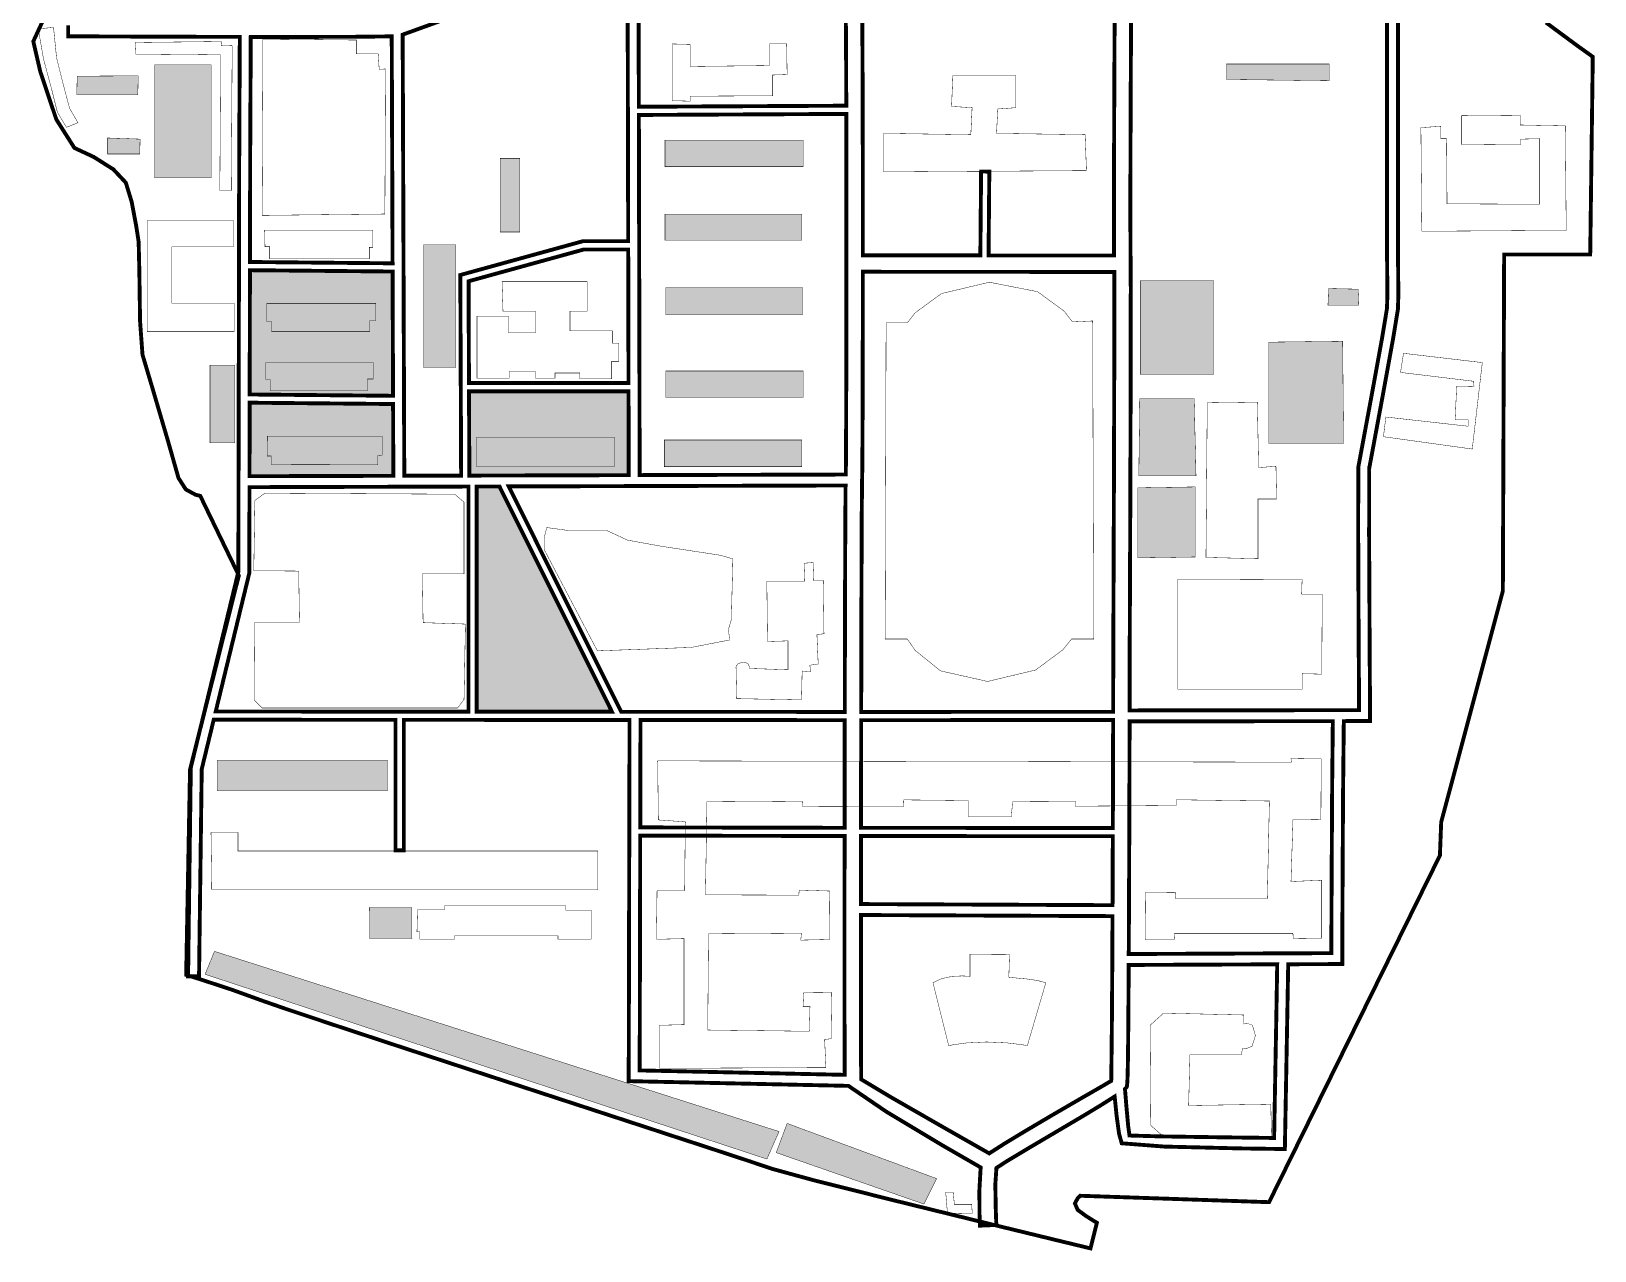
# Model space of a CAD drawing. Extents: x -14.6 to 30.8, y -26 to 29.
# Drawn here: x -0.14 to 11.05, y -26.01 to -17.27 of the extents above; entities that cross this region are included whole.
import ezdxf

# ---------------------------------------------------------------- set-up
doc = ezdxf.new("R2010")
doc.units = 0
doc.header["$LTSCALE"] = 0.000394
doc.linetypes.add('DASHED', pattern=[3e-06, 2e-06, -1e-06])
for name, color, linetype in [('CW_1001', 7, 'CONTINUOUS'), ('CW_1002', 7, 'CONTINUOUS'), ('CW_2001', 7, 'CONTINUOUS'), ('CW_2002', 7, 'CONTINUOUS'), ('CW_2003', 7, 'CONTINUOUS'), ('CW_2004', 7, 'CONTINUOUS'), ('CW_2005', 7, 'CONTINUOUS'), ('CW_2006', 7, 'CONTINUOUS'), ('CW_2007', 7, 'CONTINUOUS')]:
    doc.layers.add(name, color=color, linetype=linetype)

msp = doc.modelspace()

# ---------------------------------------------------------------- linework, layer by layer
at = {"layer": 'CW_1001', "color": 1, "linetype": 'DASHED', "const_width": 0.02778}
msp.add_lwpolyline([(10.705627, -17.208539), (10.925424, -17.371087), (11.040945, -17.453894), (11.022543, -18.870815), (10.406091, -18.870815), (10.39689, -21.281421), (9.955252, -22.937563), (9.946051, -23.176783), (8.722346, -25.660996), (7.369831, -25.614992), (7.352792, -25.631008), (7.331664, -25.669515), (7.351429, -25.716201), (7.411745, -25.760501), (7.465928, -25.794578), (7.489441, -25.808209), (7.443437, -25.992224), (7.220263, -25.938197), (6.682642, -25.807325), (6.02843, -25.646422), (5.455478, -25.502301), (5.161642, -25.421776), (5.003663, -25.368325), (4.662502, -25.255884), (4.190107, -25.101111), (3.638426, -24.920667), (3.059407, -24.731212), (2.505, -24.549405), (2.027152, -24.391906), (1.677812, -24.275375), (1.508929, -24.216472), (1.286406, -24.136051), (1.065928, -24.063808), (0.966083, -24.032457), (0.993685, -22.560331), (1.343315, -21.171012), (1.067291, -20.600563), (1.032874, -20.591703), (0.963697, -20.554218), (0.910878, -20.471752), (0.837953, -20.21413), (0.726181, -19.833831), (0.653256, -19.588476), (0.635877, -19.349937), (0.630765, -18.992811), (0.625654, -18.778807), (0.607934, -18.66499), (0.575901, -18.493923), (0.533646, -18.355571), (0.444364, -18.260496), (0.303967, -18.171555), (0.165614, -18.10715), (0.036122, -17.903028), (-0.079059, -17.559873), (-0.128811, -17.343484), (-0.047367, -17.167647)], dxfattribs=at)
at = {"layer": 'CW_1002', "color": 1, "linetype": 'CONTINUOUS', "const_width": 0.007874}
for points in [[(2.516827, -17.295205), (2.528378, -20.456134), (2.935508, -20.454984), (2.929799, -19.040035), (2.929705, -19.01752), (2.95137, -19.011547), (3.803102, -18.776587), (3.807283, -18.775433), (3.810945, -18.775433), (4.132075, -18.775433), (4.127654, -16.791949), (4.031043, -16.791652), (3.967555, -16.791464), (3.943063, -16.791398), (3.94298, -16.791398), (3.94298, -16.791339), (3.930761, -16.794977), (3.904395, -16.803486), (3.86526, -16.81639), (3.809359, -16.835198), (3.740876, -16.858678), (3.661634, -16.886169), (3.224976, -17.040429), (2.788043, -17.197045)], [(4.208358, -17.811992), (5.694118, -17.804445), (5.692767, -17.449951), (5.690817, -17.150471), (5.688217, -16.924126), (5.709781, -16.865858), (5.743777, -16.829338), (5.74089, -16.816626), (5.74089, -16.79702), (5.372623, -16.795859), (4.771747, -16.793969), (4.206087, -16.792197)], [(6.654453, -18.877307), (6.659799, -18.276067), (6.718626, -18.276531), (6.713283, -18.877358), (7.61228, -18.878102), (7.611036, -18.526199), (7.613062, -17.867604), (7.616213, -17.194048), (7.618346, -16.79726), (5.796874, -16.79726), (5.801378, -16.833746), (5.804356, -16.875485), (5.805862, -16.922283), (5.809371, -17.269993), (5.811597, -17.751949), (5.812713, -18.314921), (5.812865, -18.501627), (5.81293, -18.689421), (5.812909, -18.87661)], [(1.422976, -18.924272), (2.444382, -18.933776), (2.438441, -17.307469), (2.210406, -17.310428), (1.855209, -17.311609), (1.428744, -17.311476), (1.426485, -17.764369), (1.424835, -18.097855), (1.424193, -18.235118), (1.424346, -18.235118), (1.424346, -18.235181), (1.424169, -18.33338), (1.423687, -18.575773)], [(5.69428, -17.863272), (4.208492, -17.870819), (4.214244, -20.45137), (5.690815, -20.447197), (5.69175, -20.344696), (5.692644, -20.181854), (5.693469, -19.967949), (5.694651, -19.479841), (5.695244, -18.910606), (5.695067, -18.314921), (5.694874, -18.161118), (5.694614, -18.010237)], [(2.991657, -19.791689), (4.134339, -19.791728), (4.132205, -18.834488), (3.814606, -18.834488), (2.988717, -19.062319)], [(1.420996, -19.87361), (2.44785, -19.883165), (2.444598, -18.992606), (1.422854, -18.983098)], [(5.800878, -22.14822), (7.60565, -22.147524), (7.606129, -21.917038), (7.606414, -21.751132), (7.606508, -21.664555), (7.60674, -21.664323), (7.607427, -21.500298), (7.609082, -21.084752), (7.611133, -20.522105), (7.613007, -19.916777), (7.614133, -19.373186), (7.613937, -18.995752), (5.812854, -18.994256), (5.812502, -19.349266), (5.811907, -19.678162), (5.811114, -19.967949), (5.809982, -20.237483), (5.808661, -20.418952), (5.807217, -20.492713), (5.804847, -20.737224), (5.802673, -21.33519)], [(2.448067, -19.942), (1.42087, -19.932441), (1.419772, -20.459268), (2.449945, -20.456358)], [(4.134472, -19.850555), (2.991898, -19.850516), (2.994335, -20.454819), (4.135811, -20.451591)], [(2.988535, -22.14639), (2.988496, -20.533268), (1.41961, -20.537701), (1.418319, -21.148693), (1.418307, -21.153528), (1.417244, -21.157921), (1.177661, -22.145169)], [(4.015846, -22.147083), (3.210146, -20.532642), (3.047323, -20.533102), (3.047362, -22.146429)], [(3.276004, -20.532457), (4.081819, -22.147126), (5.683315, -22.148205), (5.684945, -21.427584), (5.686897, -20.856162), (5.689039, -20.525638)], [(4.218406, -22.975531), (5.682094, -22.978591), (5.682408, -22.721413), (5.68278, -22.463127), (5.683209, -22.207031), (4.220157, -22.206047)], [(5.799717, -22.978744), (7.603386, -22.979705), (7.604229, -22.703939), (7.604937, -22.443368), (7.605516, -22.20635), (5.80078, -22.207047), (5.800373, -22.463103), (5.800018, -22.721442)], [(9.179083, -22.214091), (7.723516, -22.216051), (7.722066, -22.730714), (7.720019, -23.309715), (7.717378, -23.882843), (9.16824, -23.876594), (9.170322, -23.380578), (9.174219, -22.673023)], [(5.682031, -23.037417), (4.218272, -23.034358), (4.214437, -24.716953), (5.683161, -24.748594), (5.682748, -24.697421), (5.682399, -24.629365), (5.682122, -24.545575), (5.681798, -24.379572), (5.681595, -24.179571), (5.681512, -23.95065), (5.681554, -23.666627), (5.681732, -23.359858)], [(7.603189, -23.038531), (5.79965, -23.037571), (5.799493, -23.203502), (5.799363, -23.366276), (5.799264, -23.524945), (7.601327, -23.53298), (7.601991, -23.369214), (7.602612, -23.203841)], [(5.799224, -23.603378), (5.799182, -23.723218), (5.799158, -23.839146), (5.799157, -23.95065), (5.79924, -24.179571), (5.799443, -24.379572), (5.799768, -24.545575), (5.80017, -24.664609), (5.800654, -24.744489), (5.801224, -24.780933), (6.004115, -24.902986), (6.407412, -25.134601), (6.718028, -25.311366), (6.832121, -25.238309), (6.991249, -25.142426), (7.171744, -25.035807), (7.36715, -24.922107), (7.51975, -24.834393), (7.591776, -24.791906), (7.592113, -24.766239), (7.592778, -24.715318), (7.593772, -24.64128), (7.595146, -24.52467), (7.596442, -24.384312), (7.597654, -24.223626), (7.598852, -24.034811), (7.599966, -23.829252), (7.600992, -23.611413)], [(8.78072, -23.956697), (7.716949, -23.96128), (7.716417, -24.051914), (7.715865, -24.139638), (7.715299, -24.224091), (7.714079, -24.385683), (7.712784, -24.526372), (7.711417, -24.642665), (7.70965, -24.737499), (7.707296, -24.801175), (7.704311, -24.830189), (7.703618, -24.832031), (7.703571, -24.832165), (7.70265, -24.834472), (7.700258, -24.838621), (7.696116, -24.843596), (7.690291, -24.849362), (7.700664, -24.976826), (7.713262, -25.115174), (7.722709, -25.183354), (7.950991, -25.189747), (8.405912, -25.196493), (8.758465, -25.200831), (8.765276, -24.830661), (8.774626, -24.314292)]]:
    msp.add_lwpolyline(points, close=True, dxfattribs=at)
for points in [[(9.645323, -17.179969), (9.645323, -18.756902), (9.645495, -18.825167), (9.645925, -18.887452), (9.64648, -18.946689), (9.647594, -19.076736), (9.647549, -19.188322), (9.645193, -19.263665), (9.645169, -19.263972), (9.609229, -19.482003), (9.536846, -19.879891), (9.467181, -20.255268), (9.453558, -20.328465), (9.444079, -20.379623), (9.439555, -20.404634), (9.439531, -20.40463), (9.439531, -20.40478), (9.438806, -20.876626), (9.443023, -21.720486), (9.445854, -22.174413), (9.446098, -22.213728), (9.406638, -22.213783), (9.257689, -22.213984), (9.252283, -22.731901), (9.248176, -23.511337), (9.246539, -23.915642), (9.246406, -23.954689), (9.207476, -23.954858), (8.859402, -23.956358), (8.859126, -23.973421), (8.858784, -23.993916), (8.858382, -24.01763), (8.850386, -24.466282), (8.840837, -24.988604), (8.836185, -25.241114), (8.835465, -25.280157), (8.796661, -25.279717), (8.508887, -25.275641), (7.972184, -25.262546), (7.667039, -25.239024), (7.647768, -25.169897), (7.630024, -25.039074), (7.616335, -24.903811), (7.509903, -24.971209), (7.377459, -25.050955), (7.231264, -25.137311), (7.014782, -25.265057), (6.844329, -25.367126), (6.769496, -25.415748), (6.761641, -25.533785), (6.765156, -25.724), (6.768846, -25.824181), (6.651201, -25.82926), (6.648672, -25.750687), (6.64737, -25.580027), (6.656594, -25.41189), (6.655587, -25.411323), (6.368425, -25.245411), (5.979428, -25.011544), (5.709736, -24.82763), (4.174366, -24.794555), (4.135827, -24.793724), (4.135917, -24.755339), (4.141724, -22.205992), (2.524693, -22.204906), (2.524693, -23.139984), (2.465638, -23.139984), (2.465638, -22.204866), (1.16339, -22.203988), (1.077567, -22.55763), (1.058213, -24.043354), (0.97978, -24.042433), (0.999193, -22.552122), (0.999252, -22.547535), (1.000268, -22.543354), (1.33989, -21.143878), (1.340283, -20.944187), (1.34113, -20.515228), (1.342242, -19.951393), (1.343433, -19.347078), (1.344516, -18.796675), (1.345302, -18.394578), (1.345606, -18.235181), (1.345606, -18.235118), (1.34576, -18.235118), (1.346404, -18.097655), (1.348055, -17.764165), (1.350311, -17.311358), (0.763214, -17.309794), (0.306516, -17.30799), (0.120752, -17.307118), (0.121059, -17.228685)], [(7.73381, -17.204098), (7.730605, -17.892783), (7.728659, -18.553183), (7.730248, -18.875165), (7.731858, -19.105143), (7.731354, -19.626079), (7.729545, -20.290231), (7.727241, -20.949857), (7.725251, -21.457212), (7.724386, -21.664555), (7.724618, -21.664555), (7.724518, -21.748436), (7.724216, -21.910827), (7.723709, -22.137618), (9.367154, -22.135406), (9.363767, -21.576461), (9.360373, -20.802133), (9.36202, -20.391858), (9.362043, -20.391862), (9.362043, -20.391713), (9.366184, -20.369058), (9.375833, -20.317085), (9.389976, -20.241118), (9.459231, -19.868012), (9.531143, -19.473094), (9.566736, -19.25813), (9.56676, -19.257823), (9.569084, -19.183846), (9.569135, -19.074566), (9.568047, -18.947303), (9.567344, -18.874166), (9.566801, -18.808223), (9.566583, -18.756902), (9.566583, -17.208567)]]:
    msp.add_lwpolyline(points, dxfattribs=at)
at = {"layer": 'CW_2001', "color": 1, "linetype": 'CONTINUOUS', "const_width": 0.003}
for points in [[(-0.093276, -17.25411), (0.016016, -17.243181), (0.037874, -17.461764), (0.081591, -17.63663), (0.130772, -17.822425), (0.190882, -17.926252), (0.108913, -17.959039), (0.043339, -17.849748), (0.005087, -17.69674), (-0.055024, -17.472693)], [(0.601996, -17.351366), (1.219059, -17.344488), (1.216323, -17.37185), (1.295673, -17.374587), (1.28926, -18.412598), (1.207291, -18.412598), (1.212756, -17.439906), (0.606189, -17.434441)], [(0.185417, -17.592913), (0.622583, -17.590181), (0.61985, -17.726795), (0.182685, -17.726795)], [(0.636244, -18.04374), (0.633512, -18.150299), (0.404, -18.150299), (0.404, -18.035543)], [(9.685398, -19.578681), (10.24961, -19.645059), (10.177701, -20.264587), (9.541579, -20.176083), (9.558945, -20.03515), (10.148803, -20.10126), (10.148803, -20.054409), (10.055102, -20.054409), (10.066126, -19.817402), (10.190142, -19.814646), (10.187386, -19.778819), (9.663764, -19.715433)]]:
    msp.add_lwpolyline(points, close=True, dxfattribs=at)
at = {"layer": 'CW_2001', "color": 1, "linetype": 'CONTINUOUS'}
for points in [[(0.185417, -17.592913), (0.622583, -17.590181), (0.182685, -17.726795), (0.61985, -17.726795)], [(0.636244, -18.04374), (0.633512, -18.150299), (0.404, -18.035543), (0.404, -18.150299)]]:
    msp.add_solid(points, dxfattribs=at)
at = {"layer": 'CW_2002', "color": 1, "linetype": 'CONTINUOUS', "const_width": 0.003}
msp.add_lwpolyline([(3.548772, -20.826953), (3.698567, -20.847614), (3.977496, -20.847614), (4.127291, -20.917346), (4.370063, -20.961252), (4.793622, -21.025819), (4.881433, -21.051646), (4.871102, -21.485535), (4.850441, -21.555268), (4.858189, -21.632748), (4.583882, -21.686059), (3.911189, -21.710496), (3.52989, -20.983724), (3.52989, -20.901835)], close=True, dxfattribs=at)
at = {"layer": 'CW_2003', "color": 1, "linetype": 'CONTINUOUS', "const_width": 0.003}
for points in [[(8.41715, -17.505925), (9.153213, -17.505925), (9.153213, -17.625535), (8.41715, -17.616335)], [(6.457382, -17.588732), (6.90822, -17.588732), (6.90822, -17.818752), (6.779409, -17.827953), (6.770209, -18.002768), (7.405063, -18.011969), (7.414264, -18.269591), (5.960539, -18.278791), (5.960539, -18.002768), (6.586193, -18.011969), (6.595394, -17.818752), (6.448181, -17.809551)], [(9.14874, -19.114472), (9.360268, -19.119071), (9.364866, -19.234031), (9.144142, -19.234031)], [(8.279638, -19.932992), (8.638315, -19.928394), (8.647512, -20.397433), (8.771669, -20.388236), (8.776268, -20.622756), (8.642913, -20.622756), (8.642913, -21.050409), (8.270441, -21.041213)], [(5.391827, -21.082598), (5.456205, -21.078), (5.460803, -21.206756), (5.52978, -21.206756), (5.534378, -21.588425), (5.483795, -21.593024), (5.492992, -21.804551), (5.433213, -21.813748), (5.437811, -21.859732), (5.378031, -21.855134), (5.373433, -22.062063), (4.908992, -22.052866), (4.904394, -21.827543), (4.906267, -21.819028), (4.919381, -21.802337), (4.954976, -21.790756), (4.989379, -21.800634), (5.000279, -21.823796), (5.000961, -21.83674), (5.276866, -21.845937), (5.276866, -21.639008), (5.129717, -21.643606), (5.125118, -21.211354), (5.396425, -21.211354)], [(5.589559, -24.158945), (5.584961, -24.490031), (5.538976, -24.49463), (5.548173, -24.696961), (4.357181, -24.701559), (4.357181, -24.393465), (4.531921, -24.388866), (4.531921, -23.772677), (4.334189, -23.777276), (4.338787, -23.427795), (4.53652, -23.427795), (4.541118, -22.935764), (4.347984, -22.921969), (4.343386, -22.498913), (8.882031, -22.50811), (8.879488, -22.482102), (9.095858, -22.485118), (9.093559, -22.919669), (8.893528, -22.921969), (8.879386, -23.363354), (9.099354, -23.354189), (9.099354, -23.768921), (8.895425, -23.771213), (8.893134, -23.734551), (8.045339, -23.734551), (8.043047, -23.780378), (7.834535, -23.780378), (7.836827, -23.438969), (8.054504, -23.44126), (8.049921, -23.484795), (8.709827, -23.484795), (8.724819, -22.786638), (8.056898, -22.777488), (8.056898, -22.818661), (7.33315, -22.823701), (7.334626, -22.790047), (6.885449, -22.792079), (6.876331, -22.896937), (6.566315, -22.896937), (6.566315, -22.782961), (6.10585, -22.778402), (6.103571, -22.828551), (5.381157, -22.826386), (5.378882, -22.787701), (4.696205, -22.792252), (4.685433, -23.458787), (5.354409, -23.461055), (5.356677, -23.424772), (5.574378, -23.431575), (5.576575, -23.77874), (5.368307, -23.783268), (5.372835, -23.733465), (4.707283, -23.737992), (4.701969, -24.427339), (5.429638, -24.436378), (5.434157, -24.26011), (5.384441, -24.26011), (5.388961, -24.160677)], [(7.966945, -24.306094), (8.541748, -24.31989), (8.541748, -24.384268), (8.563207, -24.379158), (8.60306, -24.392443), (8.62452, -24.467039), (8.600676, -24.54402), (8.556395, -24.561733), (8.532551, -24.559008), (8.523354, -24.604992), (8.15548, -24.604992), (8.146283, -24.968268), (8.734882, -24.959071), (8.73948, -25.193591), (7.95315, -25.179795), (7.874976, -25.110819), (7.870378, -24.393465)]]:
    msp.add_lwpolyline(points, close=True, dxfattribs=at)
at = {"layer": 'CW_2003', "color": 1, "linetype": 'CONTINUOUS'}
for points in [[(8.41715, -17.505925), (9.153213, -17.505925), (8.41715, -17.616335), (9.153213, -17.625535)], [(9.14874, -19.114472), (9.360268, -19.119071), (9.144142, -19.234031), (9.364866, -19.234031)]]:
    msp.add_solid(points, dxfattribs=at)
at = {"layer": 'CW_2004', "color": 1, "linetype": 'CONTINUOUS', "const_width": 0.003}
for points in [[(1.515945, -17.327343), (2.184567, -17.333898), (2.184567, -17.432224), (2.34189, -17.432224), (2.348445, -17.543661), (2.393654, -17.540929), (2.38937, -18.580433), (1.510354, -18.590236)], [(7.313803, -19.35337), (7.459142, -19.346764), (7.465748, -21.625937), (7.307197, -21.625937), (7.245293, -21.703255), (7.049796, -21.848104), (6.706024, -21.929827), (6.369102, -21.853977), (6.186328, -21.706191), (6.131276, -21.625937), (5.972724, -21.625937), (5.979331, -19.359976), (6.131276, -19.359976), (6.188286, -19.287552), (6.375953, -19.150532), (6.719236, -19.069299), (7.064232, -19.137075), (7.25508, -19.276786)], [(7.802669, -19.056087), (8.324567, -19.056087), (8.324567, -19.729929), (7.802669, -19.729929)], [(8.720945, -19.498709), (9.249449, -19.492102), (9.256055, -20.225402), (8.720945, -20.225402)], [(7.796063, -19.901693), (8.185835, -19.901693), (8.199047, -20.456622), (7.789457, -20.456622)], [(7.78285, -20.542504), (8.192441, -20.535898), (8.192441, -21.037976), (7.78285, -21.044583)], [(6.863362, -23.885575), (6.580291, -23.883913), (6.580291, -24.042843), (6.56533, -24.041371), (6.52241, -24.039899), (6.454472, -24.042843), (6.383101, -24.057803), (6.333804, -24.078651), (6.315409, -24.089197), (6.427984, -24.539496), (6.461585, -24.532629), (6.55552, -24.519875), (6.699488, -24.513008), (6.848607, -24.519875), (6.952107, -24.532629), (6.990858, -24.539496), (7.123299, -24.089197), (7.106867, -24.083801), (7.062474, -24.072519), (6.99748, -24.062709), (6.929052, -24.056332), (6.878283, -24.051427), (6.858417, -24.049465)]]:
    msp.add_lwpolyline(points, close=True, dxfattribs=at)
at = {"layer": 'CW_2004', "color": 2, "linetype": 'CONTINUOUS'}
for points in [[(7.802669, -19.056087), (8.324567, -19.056087), (7.802669, -19.729929), (8.324567, -19.729929)], [(8.720945, -19.498709), (9.249449, -19.492102), (8.720945, -20.225402), (9.256055, -20.225402)], [(7.796063, -19.901693), (8.185835, -19.901693), (7.789457, -20.456622), (8.199047, -20.456622)], [(7.78285, -20.542504), (8.192441, -20.535898), (7.78285, -21.044583), (8.192441, -21.037976)]]:
    msp.add_solid(points, dxfattribs=at)
at = {"layer": 'CW_2005', "color": 1, "linetype": 'CONTINUOUS', "const_width": 0.003}
for points in [[(4.395949, -18.241563), (5.385429, -18.241563), (5.385429, -18.050886), (4.395949, -18.050886)], [(4.395949, -18.767228), (5.375122, -18.767228), (5.375122, -18.581701), (4.395949, -18.581701)], [(0.68687, -18.626437), (1.305209, -18.626437), (1.305209, -18.815669), (0.86311, -18.815669), (0.86311, -19.219425), (1.310378, -19.219425), (1.310378, -19.42365), (0.686866, -19.42365)], [(1.528315, -18.696181), (2.303543, -18.696181), (2.303543, -18.819496), (2.277858, -18.819496), (2.277858, -18.901575), (1.564213, -18.901575), (1.564213, -18.814224), (1.530783, -18.814224)], [(3.22852, -19.065567), (3.838031, -19.065567), (3.838031, -19.277406), (3.715331, -19.277406), (3.715331, -19.41813), (4.018724, -19.41813), (4.018724, -19.50598), (4.064713, -19.50598), (4.064713, -19.636079), (4.013563, -19.636079), (4.013563, -19.761087), (3.786567, -19.761087), (3.786567, -19.719929), (3.607921, -19.719929), (3.607921, -19.756043), (3.467669, -19.756043), (3.467669, -19.70976), (3.278807, -19.70976), (3.278807, -19.756248), (3.049228, -19.756248), (3.049228, -19.311992), (3.273909, -19.311992), (3.273909, -19.432382), (3.467744, -19.432382), (3.467744, -19.27615), (3.235496, -19.27615)], [(4.401102, -19.303197), (5.380276, -19.303197), (5.380276, -19.107362), (4.401102, -19.107362)], [(1.544705, -19.220386), (2.323677, -19.220386), (2.323677, -19.344213), (2.282276, -19.344213), (2.282276, -19.421102), (1.57811, -19.421102), (1.57811, -19.351311), (1.544622, -19.351311)], [(1.536992, -19.644579), (2.305685, -19.644579), (2.305685, -19.762839), (2.264228, -19.762839), (2.264228, -19.848055), (1.567839, -19.848055), (1.567839, -19.765409), (1.536992, -19.765409)], [(4.401102, -19.89585), (5.385425, -19.89585), (5.385425, -19.705173), (4.401102, -19.705173)], [(1.547276, -20.171606), (2.369953, -20.171606), (2.369953, -20.308228), (2.339465, -20.31078), (2.339465, -20.377567), (1.574693, -20.375898), (1.574693, -20.314461), (1.546535, -20.314461)], [(3.042933, -20.38663), (4.036193, -20.38663), (4.036193, -20.182291), (3.042933, -20.182291)], [(4.390795, -20.390591), (5.375118, -20.390591), (5.375118, -20.199913), (4.390795, -20.199913)], [(1.529764, -20.58063), (1.458094, -20.633252), (1.450346, -21.136339), (1.772197, -21.138913), (1.777346, -21.504535), (1.458031, -21.504535), (1.454724, -22.063764), (1.511283, -22.120323), (2.909843, -22.120323), (2.95611, -22.058622), (2.966394, -21.51874), (2.663031, -21.508457), (2.65789, -21.158819), (2.95611, -21.158819), (2.95611, -20.644646), (2.889268, -20.588087)], [(1.188622, -22.713213), (2.408748, -22.713213), (2.408748, -22.49415), (1.188622, -22.49415)], [(1.144008, -23.011953), (1.33715, -23.011953), (1.33715, -23.144492), (3.914083, -23.144492), (3.914083, -23.42365), (1.149087, -23.42365)], [(2.623067, -23.565965), (2.817177, -23.565965), (2.817177, -23.536764), (3.685539, -23.536764), (3.685539, -23.568866), (3.867748, -23.568866), (3.867748, -23.777256), (3.629024, -23.777256), (3.629024, -23.752012), (2.887748, -23.752012), (2.887748, -23.777173), (2.639543, -23.777173), (2.639543, -23.72398), (2.619299, -23.72398)]]:
    msp.add_lwpolyline(points, close=True, dxfattribs=at)
at = {"layer": 'CW_2005', "color": 6}
for points in [[(4.395949, -18.241563), (5.385429, -18.241563), (4.395949, -18.050886), (5.385429, -18.050886)], [(4.395949, -18.767228), (5.375122, -18.767228), (4.395949, -18.581701), (5.375122, -18.581701)], [(4.401102, -19.303197), (5.380276, -19.303197), (4.401102, -19.107362), (5.380276, -19.107362)], [(4.401102, -19.89585), (5.385425, -19.89585), (4.401102, -19.705173), (5.385425, -19.705173)], [(3.042933, -20.38663), (4.036193, -20.38663), (3.042933, -20.182291), (4.036193, -20.182291)], [(4.390795, -20.390591), (5.375118, -20.390591), (4.390795, -20.199913), (5.375118, -20.199913)], [(1.188622, -22.713213), (2.408748, -22.713213), (1.188622, -22.49415), (2.408748, -22.49415)]]:
    msp.add_solid(points, dxfattribs=at)
at = {"layer": 'CW_2006', "color": 1, "linetype": 'CONTINUOUS', "const_width": 0.003}
for points in [[(4.447173, -17.361835), (4.447173, -17.768606), (4.576307, -17.771835), (4.576307, -17.736323), (5.167094, -17.733094), (5.167094, -17.584591), (5.270402, -17.581362), (5.267173, -17.361835), (5.144496, -17.361835), (5.144496, -17.516795), (4.576307, -17.523252), (4.576307, -17.365063)], [(0.739669, -18.322106), (1.145362, -18.322106), (1.145362, -17.510713), (0.739669, -17.510713)], [(9.80985, -17.961535), (9.816197, -18.704071), (10.850669, -18.697724), (10.844323, -17.948843), (10.520654, -17.942496), (10.520654, -17.872685), (10.101787, -17.875858), (10.101787, -18.082118), (10.523827, -18.085291), (10.523827, -18.044039), (10.660276, -18.040866), (10.660276, -18.510504), (9.997071, -18.507331), (9.993898, -18.040866), (9.952646, -18.040866), (9.952646, -17.952016)], [(3.215567, -18.709472), (3.35574, -18.709472), (3.35574, -18.181378), (3.215567, -18.181378)], [(2.665717, -19.680535), (2.897724, -19.680535), (2.897724, -18.80152), (2.665717, -18.80152)], [(1.136906, -20.220055), (1.313787, -20.220055), (1.313787, -19.663205), (1.136906, -19.663205)], [(8.068055, -21.196181), (8.068055, -21.985598), (8.959016, -21.985598), (8.959016, -21.874228), (9.099866, -21.877504), (9.103142, -21.304276), (8.95574, -21.304276), (8.959016, -21.199457)], [(2.278197, -23.549157), (2.279024, -23.772386), (2.583276, -23.771559), (2.582449, -23.549157)], [(1.16878, -23.863661), (1.101535, -24.028409), (5.125598, -25.351969), (5.212504, -25.15476)], [(5.270189, -25.096591), (5.192496, -25.306024), (6.249795, -25.67422), (6.341, -25.491811)], [(6.406217, -25.589819), (6.460008, -25.589819), (6.468283, -25.676713), (6.592417, -25.676713), (6.596555, -25.742917), (6.41863, -25.73878)]]:
    msp.add_lwpolyline(points, close=True, dxfattribs=at)
at = {"layer": 'CW_2006', "color": 4}
for points in [[(0.739669, -18.322106), (1.145362, -18.322106), (0.739669, -17.510713), (1.145362, -17.510713)], [(3.215567, -18.709472), (3.35574, -18.709472), (3.215567, -18.181378), (3.35574, -18.181378)], [(2.665717, -19.680535), (2.897724, -19.680535), (2.665717, -18.80152), (2.897724, -18.80152)], [(1.136906, -20.220055), (1.313787, -20.220055), (1.136906, -19.663205), (1.313787, -19.663205)]]:
    msp.add_solid(points, dxfattribs=at)
at = {"layer": 'CW_2006', "color": 4, "linetype": 'CONTINUOUS'}
for points in [[(2.278197, -23.549157), (2.279024, -23.772386), (2.582449, -23.549157), (2.583276, -23.771559)], [(1.16878, -23.863661), (1.101535, -24.028409), (5.212504, -25.15476), (5.125598, -25.351969)], [(5.270189, -25.096591), (5.192496, -25.306024), (6.341, -25.491811), (6.249795, -25.67422)]]:
    msp.add_solid(points, dxfattribs=at)
at = {"layer": 'CW_2007', "color": 2, "linetype": 'CONTINUOUS', "const_width": 0.02778}
for points in [[(2.516827, -17.295205), (2.528378, -20.456134), (2.935508, -20.454984), (2.929799, -19.040035), (2.929705, -19.01752), (2.95137, -19.011547), (3.803102, -18.776587), (3.807283, -18.775433), (3.810945, -18.775433), (4.132075, -18.775433), (4.127654, -16.791949), (4.031043, -16.791652), (3.967555, -16.791464), (3.943063, -16.791398), (3.94298, -16.791398), (3.94298, -16.791339), (3.930761, -16.794977), (3.904395, -16.803486), (3.86526, -16.81639), (3.809359, -16.835198), (3.740876, -16.858678), (3.661634, -16.886169), (3.224976, -17.040429), (2.788043, -17.197045)], [(4.208358, -17.811992), (5.694118, -17.804445), (5.692767, -17.449951), (5.690817, -17.150471), (5.688217, -16.924126), (5.709781, -16.865858), (5.743777, -16.829338), (5.74089, -16.816626), (5.74089, -16.79702), (5.372623, -16.795859), (4.771747, -16.793969), (4.206087, -16.792197)], [(6.654453, -18.877307), (6.659799, -18.276067), (6.718626, -18.276531), (6.713283, -18.877358), (7.61228, -18.878102), (7.611036, -18.526199), (7.613062, -17.867604), (7.616213, -17.194048), (7.618346, -16.79726), (5.796874, -16.79726), (5.801378, -16.833746), (5.804356, -16.875485), (5.805862, -16.922283), (5.809371, -17.269993), (5.811597, -17.751949), (5.812713, -18.314921), (5.812865, -18.501627), (5.81293, -18.689421), (5.812909, -18.87661)], [(1.422976, -18.924272), (2.444382, -18.933776), (2.438441, -17.307469), (2.210406, -17.310428), (1.855209, -17.311609), (1.428744, -17.311476), (1.426485, -17.764369), (1.424835, -18.097855), (1.424193, -18.235118), (1.424346, -18.235118), (1.424346, -18.235181), (1.424169, -18.33338), (1.423687, -18.575773)], [(5.69428, -17.863272), (4.208492, -17.870819), (4.214244, -20.45137), (5.690815, -20.447197), (5.69175, -20.344696), (5.692644, -20.181854), (5.693469, -19.967949), (5.694651, -19.479841), (5.695244, -18.910606), (5.695067, -18.314921), (5.694874, -18.161118), (5.694614, -18.010237)], [(2.991657, -19.791689), (4.134339, -19.791728), (4.132205, -18.834488), (3.814606, -18.834488), (2.988717, -19.062319)], [(1.420996, -19.87361), (2.44785, -19.883165), (2.444598, -18.992606), (1.422854, -18.983098)], [(5.800878, -22.14822), (7.60565, -22.147524), (7.606129, -21.917038), (7.606414, -21.751132), (7.606508, -21.664555), (7.60674, -21.664323), (7.607427, -21.500298), (7.609082, -21.084752), (7.611133, -20.522105), (7.613007, -19.916777), (7.614133, -19.373186), (7.613937, -18.995752), (5.812854, -18.994256), (5.812502, -19.349266), (5.811907, -19.678162), (5.811114, -19.967949), (5.809982, -20.237483), (5.808661, -20.418952), (5.807217, -20.492713), (5.804847, -20.737224), (5.802673, -21.33519)], [(2.448067, -19.942), (1.42087, -19.932441), (1.419772, -20.459268), (2.449945, -20.456358)], [(4.134472, -19.850555), (2.991898, -19.850516), (2.994335, -20.454819), (4.135811, -20.451591)], [(2.988535, -22.14639), (2.988496, -20.533268), (1.41961, -20.537701), (1.418319, -21.148693), (1.418307, -21.153528), (1.417244, -21.157921), (1.177661, -22.145169)], [(4.015846, -22.147083), (3.210146, -20.532642), (3.047323, -20.533102), (3.047362, -22.146429)], [(3.276004, -20.532457), (4.081819, -22.147126), (5.683315, -22.148205), (5.684945, -21.427584), (5.686897, -20.856162), (5.689039, -20.525638)], [(4.218406, -22.975531), (5.682094, -22.978591), (5.682408, -22.721413), (5.68278, -22.463127), (5.683209, -22.207031), (4.220157, -22.206047)], [(5.799717, -22.978744), (7.603386, -22.979705), (7.604229, -22.703939), (7.604937, -22.443368), (7.605516, -22.20635), (5.80078, -22.207047), (5.800373, -22.463103), (5.800018, -22.721442)], [(9.179083, -22.214091), (7.723516, -22.216051), (7.722066, -22.730714), (7.720019, -23.309715), (7.717378, -23.882843), (9.16824, -23.876594), (9.170322, -23.380578), (9.174219, -22.673023)], [(5.682031, -23.037417), (4.218272, -23.034358), (4.214437, -24.716953), (5.683161, -24.748594), (5.682748, -24.697421), (5.682399, -24.629365), (5.682122, -24.545575), (5.681798, -24.379572), (5.681595, -24.179571), (5.681512, -23.95065), (5.681554, -23.666627), (5.681732, -23.359858)], [(7.603189, -23.038531), (5.79965, -23.037571), (5.799493, -23.203502), (5.799363, -23.366276), (5.799264, -23.524945), (7.601327, -23.53298), (7.601991, -23.369214), (7.602612, -23.203841)], [(5.799224, -23.603378), (5.799182, -23.723218), (5.799158, -23.839146), (5.799157, -23.95065), (5.79924, -24.179571), (5.799443, -24.379572), (5.799768, -24.545575), (5.80017, -24.664609), (5.800654, -24.744489), (5.801224, -24.780933), (6.004115, -24.902986), (6.407412, -25.134601), (6.718028, -25.311366), (6.832121, -25.238309), (6.991249, -25.142426), (7.171744, -25.035807), (7.36715, -24.922107), (7.51975, -24.834393), (7.591776, -24.791906), (7.592113, -24.766239), (7.592778, -24.715318), (7.593772, -24.64128), (7.595146, -24.52467), (7.596442, -24.384312), (7.597654, -24.223626), (7.598852, -24.034811), (7.599966, -23.829252), (7.600992, -23.611413)], [(8.78072, -23.956697), (7.716949, -23.96128), (7.716417, -24.051914), (7.715865, -24.139638), (7.715299, -24.224091), (7.714079, -24.385683), (7.712784, -24.526372), (7.711417, -24.642665), (7.70965, -24.737499), (7.707296, -24.801175), (7.704311, -24.830189), (7.703618, -24.832031), (7.703571, -24.832165), (7.70265, -24.834472), (7.700258, -24.838621), (7.696116, -24.843596), (7.690291, -24.849362), (7.700664, -24.976826), (7.713262, -25.115174), (7.722709, -25.183354), (7.950991, -25.189747), (8.405912, -25.196493), (8.758465, -25.200831), (8.765276, -24.830661), (8.774626, -24.314292)]]:
    msp.add_lwpolyline(points, close=True, dxfattribs=at)
for points in [[(9.645323, -17.179969), (9.645323, -18.756902), (9.645495, -18.825167), (9.645925, -18.887452), (9.64648, -18.946689), (9.647594, -19.076736), (9.647549, -19.188322), (9.645193, -19.263665), (9.645169, -19.263972), (9.609229, -19.482003), (9.536846, -19.879891), (9.467181, -20.255268), (9.453558, -20.328465), (9.444079, -20.379623), (9.439555, -20.404634), (9.439531, -20.40463), (9.439531, -20.40478), (9.438806, -20.876626), (9.443023, -21.720486), (9.445854, -22.174413), (9.446098, -22.213728), (9.406638, -22.213783), (9.257689, -22.213984), (9.252283, -22.731901), (9.248176, -23.511337), (9.246539, -23.915642), (9.246406, -23.954689), (9.207476, -23.954858), (8.859402, -23.956358), (8.859126, -23.973421), (8.858784, -23.993916), (8.858382, -24.01763), (8.850386, -24.466282), (8.840837, -24.988604), (8.836185, -25.241114), (8.835465, -25.280157), (8.796661, -25.279717), (8.508887, -25.275641), (7.972184, -25.262546), (7.667039, -25.239024), (7.647768, -25.169897), (7.630024, -25.039074), (7.616335, -24.903811), (7.509903, -24.971209), (7.377459, -25.050955), (7.231264, -25.137311), (7.014782, -25.265057), (6.844329, -25.367126), (6.769496, -25.415748), (6.761641, -25.533785), (6.765156, -25.724), (6.768846, -25.824181), (6.651201, -25.82926), (6.648672, -25.750687), (6.64737, -25.580027), (6.656594, -25.41189), (6.655587, -25.411323), (6.368425, -25.245411), (5.979428, -25.011544), (5.709736, -24.82763), (4.174366, -24.794555), (4.135827, -24.793724), (4.135917, -24.755339), (4.141724, -22.205992), (2.524693, -22.204906), (2.524693, -23.139984), (2.465638, -23.139984), (2.465638, -22.204866), (1.16339, -22.203988), (1.077567, -22.55763), (1.058213, -24.043354), (0.97978, -24.042433), (0.999193, -22.552122), (0.999252, -22.547535), (1.000268, -22.543354), (1.33989, -21.143878), (1.340283, -20.944187), (1.34113, -20.515228), (1.342242, -19.951393), (1.343433, -19.347078), (1.344516, -18.796675), (1.345302, -18.394578), (1.345606, -18.235181), (1.345606, -18.235118), (1.34576, -18.235118), (1.346404, -18.097655), (1.348055, -17.764165), (1.350311, -17.311358), (0.763214, -17.309794), (0.306516, -17.30799), (0.120752, -17.307118), (0.121059, -17.228685)], [(7.73381, -17.204098), (7.730605, -17.892783), (7.728659, -18.553183), (7.730248, -18.875165), (7.731858, -19.105143), (7.731354, -19.626079), (7.729545, -20.290231), (7.727241, -20.949857), (7.725251, -21.457212), (7.724386, -21.664555), (7.724618, -21.664555), (7.724518, -21.748436), (7.724216, -21.910827), (7.723709, -22.137618), (9.367154, -22.135406), (9.363767, -21.576461), (9.360373, -20.802133), (9.36202, -20.391858), (9.362043, -20.391862), (9.362043, -20.391713), (9.366184, -20.369058), (9.375833, -20.317085), (9.389976, -20.241118), (9.459231, -19.868012), (9.531143, -19.473094), (9.566736, -19.25813), (9.56676, -19.257823), (9.569084, -19.183846), (9.569135, -19.074566), (9.568047, -18.947303), (9.567344, -18.874166), (9.566801, -18.808223), (9.566583, -18.756902), (9.566583, -17.208567)]]:
    msp.add_lwpolyline(points, dxfattribs=at)
at = {"layer": 'CW_2007', "color": 2}
for points in [[(1.420996, -19.87361), (2.44785, -19.883165), (1.422854, -18.983098), (2.444598, -18.992606)], [(2.448067, -19.942), (1.42087, -19.932441), (2.449945, -20.456358), (1.419772, -20.459268)], [(4.134472, -19.850555), (2.991898, -19.850516), (4.135811, -20.451591), (2.994335, -20.454819)], [(4.015846, -22.147083), (3.210146, -20.532642), (3.047362, -22.146429), (3.047323, -20.533102)]]:
    msp.add_solid(points, dxfattribs=at)

doc.saveas('drawing.dxf')
